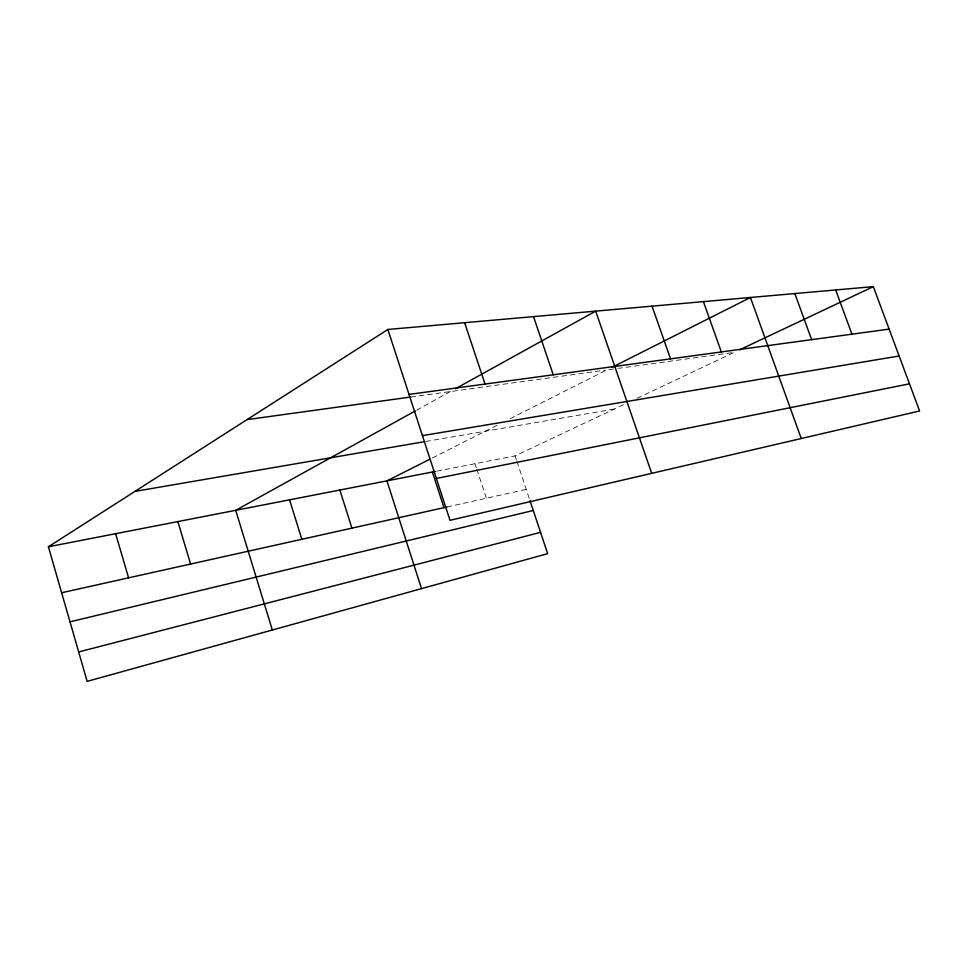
<?xml version="1.0" encoding="UTF-8"?>
<svg xmlns="http://www.w3.org/2000/svg" width="968" height="968" viewBox="0 0 968 968"><rect width="100%" height="100%" fill="white"/><g stroke="black" fill="none" stroke-linecap="round" stroke-linejoin="round"><path stroke-width="0.73" stroke-dasharray="4.84 3.63" d="M416.603 410.214L450.338 391.556M432.321 457.973L498.411 424.625M510.184 418.684L606.755 369.97L617.076 368.542M436.798 471.162L515.073 455.916L624.904 404.019M637.053 398.284L734.204 352.376L618.552 368.336M446.901 507.014L526.229 489.36M425.738 441.456L614.123 409.113M410.722 397.025L605.303 370.163M515.073 455.916L516.464 460.09M516.936 461.482L529.508 499.222M475.01 463.708L476.377 467.859M476.825 469.238L486.384 498.23"/><path stroke-width="1.45" d="M529.98 500.625L547.658 553.648L87.144 681.363L48.4 546.787L387.878 329.471L873.317 286.637L919.6 410.976L449.987 520.312L387.878 329.471M415.308 410.928L235.696 510.317L272.323 629.999M455.601 388.64L595.683 311.139L651.706 473.352M429.695 459.292L386.934 480.866L421.516 588.629M612.006 367.32L750.418 297.478L801.238 438.528M739.649 349.799L873.317 286.637M78.686 651.96L540.555 532.352M70.011 621.831L533.271 510.487M61.637 592.743L446.901 507.014M436.362 478.446L909.496 383.824M48.4 546.787L435.322 471.44M134.963 491.381L424.274 441.711M422.423 435.636L899.139 355.994M247.058 419.616L410.722 397.025M409.004 394.412L889.132 329.12M835.662 289.964L851.949 334.178M794.825 293.57L811.632 339.659M703.421 301.629L721.329 351.941M652.057 306.166L670.546 358.85M533.513 316.621L553.26 374.798M464.628 322.695L485.065 384.078M432.381 472.021L443.973 507.668M339.865 490.026L351.916 528.153M289.565 499.827L301.847 539.297M177.858 521.583L190.611 564.041M115.603 533.707L128.599 577.848"/></g></svg>
